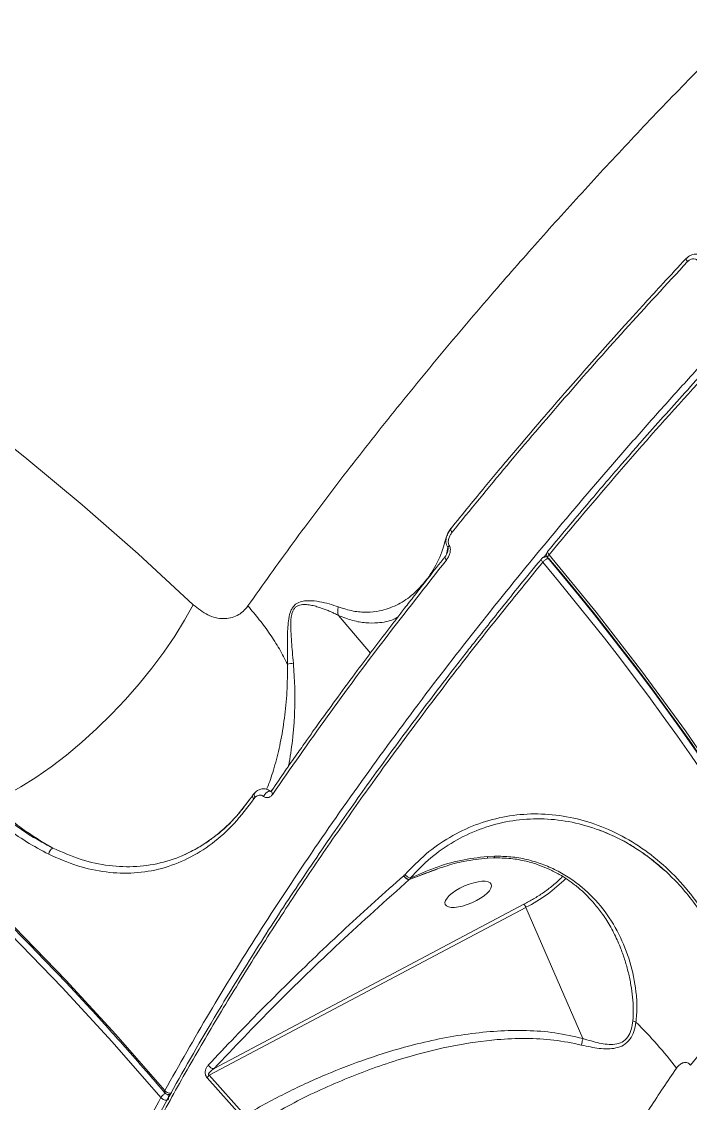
# Model space of a CAD drawing. Header units: millimetres. Extents: x -5609 to 5139, y -3980 to 3221.
# Drawn here: x 2736.3 to 2860.4, y 755.9 to 956.5 of the extents above; entities that cross this region are included whole.
import ezdxf

# ---------------------------------------------------------------- set-up
doc = ezdxf.new("R2010")
doc.units = ezdxf.units.MM
doc.layers.add('DIKOM_ОБЪЕКТ', color=7, linetype='Continuous')
doc.layers.add('DIKOM_РАЗМЕР_ОБЪЕКТА', color=7, linetype='Continuous')

# ---------------------------------------------------------------- blocks, each defined once
blk = doc.blocks.new('A$Cc336a1e3')
at = {"color": 8, "linetype": 'Continuous', "lineweight": 15}
for p, q in [((5635.35, 2130.62), (5635.59, 2131.89)), ((5653.93, 2130.75), (5653.39, 2130.08)), ((5615.31, 2119.29), (5621.23, 2112.3)), ((5628.43, 2070.31), (5633.62, 2072.27)), ((5583.12, 2030.76), (5582.99, 2030.91))]:
    blk.add_line(p, q, dxfattribs=at)
at = {"color": 7, "linetype": 'Continuous', "lineweight": 15}
for p, q in [((5654.02, 2130.2), (5653.72, 2130.18)), ((5599.83, 2086.49), (5599.42, 2086.01)), ((5599.6, 2085.28), (5599.87, 2085.6)), ((5586.89, 2075.04), (5586.3, 2074.75)), ((5644.27, 2074.65), (5642.93, 2074.59)), ((5642.95, 2074.29), (5644.3, 2074.34)), ((5627.44, 2071.06), (5627.41, 2071.03)), ((5627.65, 2071.26), (5627.44, 2071.06)), ((5628.46, 2070.32), (5628.43, 2070.31)), ((5628.46, 2070.32), (5628.61, 2070.61)), ((5591.3, 2034.06), (5650.08, 2065.17)), ((5649.73, 2065.73), (5592.22, 2035.28)), ((5650.08, 2065.17), (5660.67, 2040.85)), ((5597.53, 2026.13), (5590.93, 2033.56)), ((5597.92, 2026.62), (5591.3, 2034.06)), ((5583.03, 2030.82), (5583.07, 2030.77)), ((5583.75, 2029.68), (5583.66, 2029.45))]:
    blk.add_line(p, q, dxfattribs=at)
at = {"color": 7, "linetype": 'Continuous', "lineweight": 15, "flags": 128}
for points in [[(5428.63, 2225.98), (5441.07, 2220.54), (5453.38, 2214.77), (5465.55, 2208.67), (5477.57, 2202.26), (5489.44, 2195.53), (5501.15, 2188.48), (5512.7, 2181.12), (5524.07, 2173.46), (5535.26, 2165.49), (5546.27, 2157.23), (5557.09, 2148.68), (5567.72, 2139.83), (5578.14, 2130.7), (5588.35, 2121.3)], [(5680.09, 2184.93), (5679.99, 2185.06), (5679.91, 2185.19), (5679.84, 2185.3), (5679.81, 2185.4), (5679.8, 2185.47), (5679.81, 2185.53), (5679.85, 2185.56), (5679.92, 2185.57)], [(5583.07, 2031.2), (5574.01, 2041.58), (5564.71, 2051.69), (5555.16, 2061.52), (5545.37, 2071.06), (5535.36, 2080.31), (5525.12, 2089.26), (5514.66, 2097.91), (5504, 2106.25), (5493.13, 2114.27), (5482.07, 2121.97), (5470.82, 2129.34), (5459.39, 2136.38), (5447.78, 2143.09), (5436.01, 2149.46), (5424.09, 2155.48), (5412.01, 2161.16), (5399.79, 2166.48), (5387.43, 2171.45), (5374.95, 2176.06), (5362.35, 2180.31), (5349.64, 2184.2)], [(5582.35, 2029.89), (5573.32, 2040.24), (5564.04, 2050.32), (5554.52, 2060.12), (5544.76, 2069.63), (5534.78, 2078.85), (5524.57, 2087.78), (5514.15, 2096.4), (5503.51, 2104.71), (5492.68, 2112.71), (5481.65, 2120.38), (5470.44, 2127.73), (5459.04, 2134.76), (5447.47, 2141.44), (5435.73, 2147.79), (5423.84, 2153.8), (5411.8, 2159.46), (5399.61, 2164.76), (5387.3, 2169.72), (5374.85, 2174.31), (5362.29, 2178.55), (5349.62, 2182.42)], [(5768.38, 1868.57), (5766.49, 1882.33), (5764.24, 1896.02), (5761.61, 1909.63), (5758.62, 1923.15), (5755.26, 1936.56), (5751.54, 1949.86), (5747.46, 1963.05), (5743.02, 1976.11), (5738.23, 1989.03), (5733.08, 2001.81), (5727.59, 2014.44), (5721.75, 2026.91), (5715.57, 2039.21), (5709.05, 2051.33), (5702.2, 2063.26), (5695.02, 2075.01), (5687.52, 2086.55), (5679.7, 2097.89), (5671.56, 2109.01), (5663.12, 2119.9), (5654.37, 2130.57)], [(5550.96, 2084.7), (5553.61, 2085.97), (5556.35, 2087.5), (5559.15, 2089.26), (5561.98, 2091.24), (5564.83, 2093.42), (5567.66, 2095.78), (5570.44, 2098.31), (5573.16, 2100.97), (5575.79, 2103.74), (5578.3, 2106.6), (5580.67, 2109.53), (5582.88, 2112.48), (5584.91, 2115.45), (5586.74, 2118.4), (5588.35, 2121.3)]]:
    blk.add_lwpolyline(points, dxfattribs=at)
at = {"color": 8, "linetype": 'Continuous', "lineweight": 15, "flags": 128}
for points in [[(5636.37, 2134.73), (5636.27, 2134.86), (5636.19, 2134.99), (5636.14, 2135.11), (5636.11, 2135.22), (5636.11, 2135.32), (5636.15, 2135.39), (5636.2, 2135.44)], [(5635.33, 2129.57), (5635.22, 2129.71), (5635.14, 2129.85), (5635.09, 2129.98), (5635.07, 2130.09), (5635.08, 2130.19), (5635.12, 2130.26)], [(5599.6, 2085.28), (5599.5, 2085.41), (5599.42, 2085.55), (5599.38, 2085.68), (5599.36, 2085.81), (5599.37, 2085.92), (5599.42, 2086.01), (5599.45, 2086.05)], [(5680.6, 2035.9), (5682.88, 2038.61), (5684.87, 2041.27), (5686.57, 2043.85), (5687.96, 2046.35), (5689.03, 2048.73), (5689.76, 2050.99), (5690.17, 2053.1), (5690.23, 2055.05), (5690.11, 2056.14)]]:
    blk.add_lwpolyline(points, dxfattribs=at)
at = {"color": 7, "linetype": 'Continuous', "lineweight": 15}
for centre, radius, start, end in [((5636.53, 2131.46), 1.03, 129.7666, 155.3725), ((5271.79, 1807.86), 498.71, 6.9201, 40.1108), ((5271.92, 1807.98), 499.77, 6.9199, 40.111), ((5607.47, 2103.79), 6.66, 94.5716, 104.1386), ((5563, 2074.88), 1.47, 118.9897, 174.371), ((5628.63, 2071.62), 1.31, 205.4247, 262.6722), ((5671.35, 2046.38), 2.66, 237.6418, 251.6333), ((5616.14, 1988.22), 77.79, 37.2878, 45.659), ((5592.21, 2036.51), 1.24, 210.3491, 270.4219), ((5592.6, 2032.68), 1.89, 133.2355, 152.3084)]:
    blk.add_arc(centre, radius, start, end, dxfattribs=at)
at = {"color": 8, "linetype": 'Continuous', "lineweight": 15}
for centre, radius, start, end in [((5272.28, 1807.98), 499.6, 8.4433, 40.1159), ((5600.42, 2086.07), 0.732, 144.6689, 220.3244), ((5603.52, 2086.66), 0.626, 156.4928, 230.6514), ((5645.57, 2074.68), 2.65, 181.941, 188.5829), ((5636.99, 2091.12), 29.06, 296.7855, 315.0187)]:
    blk.add_arc(centre, radius, start, end, dxfattribs=at)
at = {"color": 7, "linetype": 'Continuous', "lineweight": 15}
blk.add_ellipse((5639.38, 2067.58), major_axis=(4.28, 1.87), ratio=0.363603, dxfattribs=at)
for points, knots in [([(5674.5, 2755.17), (5673.82, 2755.31), (5672.3, 2755.62), (5670.02, 2755.99), (5667.79, 2756.3), (5665.92, 2756.51), (5664.33, 2756.66), (5661.16, 2756.9), (5656.43, 2757.05), (5650.04, 2756.82), (5642.13, 2756.03), (5632.41, 2754.22), (5621.17, 2750.93), (5610.12, 2746.61), (5599.3, 2741.4), (5588.4, 2735.17), (5577.44, 2727.95), (5566.46, 2719.75), (5555.48, 2710.59), (5544.52, 2700.49), (5533.6, 2689.47), (5522.77, 2677.57), (5512.04, 2664.82), (5501.47, 2651.27), (5491.05, 2636.93), (5480.83, 2621.85), (5470.82, 2606.06), (5461.05, 2589.6), (5451.55, 2572.51), (5442.35, 2554.85), (5433.46, 2536.67), (5424.92, 2518), (5416.74, 2498.9), (5408.94, 2479.4), (5401.54, 2459.56), (5394.57, 2439.43), (5388.04, 2419.09), (5381.97, 2398.57), (5376.37, 2377.93), (5371.27, 2357.21), (5366.66, 2336.46), (5362.56, 2315.74), (5359.07, 2295.57), (5356.15, 2276.01), (5353.78, 2257.07), (5352.23, 2241.84), (5351.26, 2230.23), (5350.69, 2222.38), (5350.31, 2216.33), (5350.06, 2211.76), (5349.87, 2208.1), (5349.67, 2203.53), (5349.46, 2198.01), (5349.27, 2191.57), (5349.2, 2186.99), (5349.16, 2184.55)], [0, 0, 0, 0, 0.005238, 0.01182, 0.017481, 0.022206, 0.026, 0.029399, 0.046017, 0.06109, 0.076162, 0.103073, 0.129982, 0.154446, 0.178954, 0.203436, 0.227894, 0.252351, 0.276808, 0.301263, 0.325724, 0.350237, 0.374695, 0.399147, 0.4236, 0.448051, 0.472503, 0.496981, 0.521474, 0.545925, 0.570375, 0.594825, 0.619274, 0.643726, 0.66823, 0.692693, 0.717142, 0.741591, 0.766041, 0.79049, 0.814953, 0.839457, 0.863909, 0.886729, 0.909549, 0.93237, 0.942412, 0.952388, 0.961556, 0.965042, 0.969571, 0.975332, 0.98233, 0.990564, 1, 1, 1, 1]), ([(5675.73, 2754.98), (5672.42, 2755.58), (5665.8, 2756.79), (5655.53, 2757.14), (5645.08, 2756.43), (5634.45, 2754.57), (5623.92, 2751.68), (5613.52, 2747.86), (5603.3, 2743.21), (5595.11, 2738.77), (5588.98, 2735.1), (5584.95, 2732.55), (5580.91, 2729.87), (5576.87, 2727.06), (5572.84, 2724.12), (5566.2, 2719.07), (5557, 2711.49), (5545.3, 2700.75), (5533.79, 2689.12), (5522.51, 2676.66), (5511.72, 2663.73), (5501.43, 2650.46), (5491.64, 2636.95), (5484.21, 2626.01), (5479, 2618), (5475.89, 2613.14), (5472.83, 2608.23), (5469.79, 2603.28), (5466.8, 2598.29), (5463.84, 2593.26), (5458.38, 2583.81), (5450.61, 2569.71), (5440.8, 2550.63), (5431.47, 2531.21), (5422.66, 2511.53), (5415.37, 2494.1), (5409.45, 2479.09), (5404.73, 2466.59), (5400.21, 2454.07), (5395.91, 2441.57), (5391.8, 2429.08), (5387.9, 2416.62), (5384.21, 2404.22), (5379.86, 2388.85), (5375.03, 2370.48), (5369.95, 2349.09), (5365.41, 2327.73), (5361.43, 2306.47), (5358.01, 2285.37), (5355.16, 2264.48), (5352.89, 2243.85), (5351.2, 2223.56), (5350.05, 2203.61), (5349.78, 2190.66), (5349.64, 2184.2)], [0, 0, 0, 0, 0.025552, 0.050983, 0.076294, 0.101484, 0.126553, 0.149842, 0.173026, 0.196104, 0.205143, 0.214165, 0.223171, 0.232161, 0.241135, 0.250092, 0.276443, 0.302491, 0.328238, 0.353682, 0.378823, 0.402016, 0.424946, 0.447612, 0.455186, 0.46273, 0.470244, 0.477729, 0.485183, 0.492607, 0.500002, 0.526531, 0.552719, 0.578564, 0.604068, 0.629229, 0.644782, 0.660202, 0.675488, 0.690641, 0.70566, 0.720545, 0.735296, 0.749914, 0.775113, 0.80027, 0.825385, 0.850457, 0.875486, 0.900474, 0.925419, 0.950322, 0.975182, 1, 1, 1, 1]), ([(5359.29, 2067.58), (5358.15, 2072.71), (5355.86, 2082.98), (5353.13, 2099.32), (5350.92, 2116.32), (5349.3, 2133.99), (5348.28, 2151.88), (5347.82, 2169.88), (5347.89, 2187.93), (5348.37, 2203.14), (5348.99, 2215.27), (5349.56, 2224.18), (5350.24, 2233.17), (5351.04, 2242.23), (5352.29, 2254.74), (5354.21, 2270.88), (5357.06, 2290.82), (5360.47, 2311.21), (5364.45, 2331.98), (5368.93, 2352.61), (5373.84, 2373.04), (5379.18, 2393.2), (5383.72, 2408.96), (5387.18, 2420.27), (5389.33, 2427.14), (5391.54, 2434.01), (5393.82, 2440.88), (5396.15, 2447.76), (5398.54, 2454.63), (5402.48, 2465.66), (5408.16, 2480.81), (5415.82, 2499.93), (5423.96, 2518.91), (5432.57, 2537.69), (5441.42, 2555.77), (5450.49, 2573.14), (5459.72, 2589.75), (5467.34, 2602.63), (5473.17, 2612.05), (5477.09, 2618.21), (5481.05, 2624.29), (5485.07, 2630.29), (5489.13, 2636.19), (5495.32, 2644.95), (5503.73, 2656.27), (5514.44, 2669.67), (5525.33, 2682.29), (5536.37, 2694.08), (5547.55, 2705), (5558.82, 2715), (5570.15, 2724.04), (5581.52, 2732.07), (5592.9, 2739.14), (5600.43, 2742.93), (5604.2, 2744.83)], [0, 0, 0, 0, 0.024819, 0.049681, 0.074585, 0.099531, 0.12452, 0.147882, 0.17128, 0.194715, 0.205777, 0.216847, 0.227925, 0.239011, 0.250106, 0.273561, 0.297359, 0.321499, 0.345981, 0.370806, 0.394284, 0.418061, 0.442135, 0.45031, 0.458518, 0.466761, 0.475037, 0.483347, 0.49169, 0.500068, 0.523695, 0.547624, 0.571855, 0.596389, 0.621225, 0.644678, 0.668395, 0.692375, 0.701869, 0.711403, 0.720978, 0.730593, 0.74025, 0.749946, 0.774408, 0.798991, 0.823695, 0.848519, 0.873464, 0.89853, 0.923716, 0.949023, 0.974451, 1, 1, 1, 1]), ([(5598.5, 2121.07), (5601.26, 2124.96), (5606.79, 2132.74), (5615.67, 2144.53), (5624.94, 2156.34), (5634.63, 2168.19), (5644.11, 2179.34), (5653.31, 2189.8), (5662.16, 2199.56), (5671.33, 2209.38), (5680.81, 2219.24), (5690.58, 2229.12), (5700.47, 2238.83), (5710.47, 2248.39), (5720.55, 2257.77), (5730.91, 2267.14), (5741.52, 2276.49), (5752.37, 2285.8), (5762.76, 2294.46), (5772.64, 2302.48), (5781.96, 2309.88), (5791.42, 2317.22), (5801.03, 2324.49), (5810.76, 2331.68), (5820.62, 2338.77), (5832.63, 2347.18), (5846.83, 2356.79), (5863.26, 2367.4), (5879.86, 2377.61), (5894.16, 2385.95), (5906.12, 2392.62), (5915.73, 2397.8), (5925.34, 2402.79), (5934.95, 2407.59), (5944.53, 2412.18), (5954.07, 2416.55), (5964.55, 2421.12), (5975.92, 2425.79), (5988.09, 2430.41), (6000.08, 2434.58), (6011.85, 2438.26), (6024.19, 2441.68), (6036.96, 2444.67), (6050.01, 2447.04), (6062.55, 2448.66), (6070.36, 2449.04), (6074.28, 2449.23)], [0, 0, 0, 0, 0.025201, 0.050426, 0.075478, 0.100439, 0.125533, 0.145965, 0.166556, 0.187307, 0.208217, 0.229287, 0.250516, 0.270801, 0.291287, 0.311973, 0.332861, 0.35395, 0.375239, 0.39266, 0.410236, 0.427968, 0.445856, 0.463899, 0.482097, 0.500451, 0.530196, 0.560356, 0.590931, 0.62192, 0.639817, 0.657849, 0.676017, 0.69432, 0.712759, 0.731334, 0.750044, 0.774713, 0.799566, 0.824602, 0.849822, 0.875227, 0.906171, 0.937281, 0.968557, 1, 1, 1, 1]), ([(5583.07, 2031.2), (5585.78, 2035.98), (5591.19, 2045.56), (5600.33, 2060.28), (5610.18, 2075.22), (5620.81, 2090.37), (5631.91, 2105.35), (5643.41, 2120.1), (5655.24, 2134.58), (5665.44, 2146.54), (5673.72, 2155.94), (5679.86, 2162.78), (5686.12, 2169.62), (5692.48, 2176.45), (5701.36, 2185.79), (5712.98, 2197.68), (5727.61, 2212.09), (5742.85, 2226.52), (5758.67, 2240.94), (5774.66, 2254.97), (5790.78, 2268.58), (5806.96, 2281.73), (5819.81, 2291.79), (5829.15, 2298.91), (5834.85, 2303.2), (5840.59, 2307.45), (5846.36, 2311.68), (5852.17, 2315.87), (5858.01, 2320.02), (5867.43, 2326.63), (5880.53, 2335.56), (5897.34, 2346.53), (5914.33, 2357.12), (5931.44, 2367.27), (5948.25, 2376.74), (5964.71, 2385.49), (5980.77, 2393.55), (5993.48, 2399.53), (6002.92, 2403.76), (6009.15, 2406.46), (6015.36, 2409.07), (6021.54, 2411.59), (6027.69, 2414), (6036.91, 2417.49), (6049.04, 2421.76), (6063.83, 2426.38), (6078.22, 2430.27), (6092.15, 2433.41), (6105.59, 2435.77), (6118.48, 2437.34), (6130.78, 2438.1), (6142.44, 2438.02), (6153.47, 2437.16), (6160.2, 2435.88), (6163.57, 2435.24)], [0, 0, 0, 0, 0.024819, 0.049681, 0.074585, 0.099531, 0.12452, 0.147882, 0.17128, 0.194715, 0.205777, 0.216847, 0.227925, 0.239011, 0.250106, 0.273561, 0.297359, 0.321499, 0.345981, 0.370806, 0.394284, 0.418061, 0.442135, 0.45031, 0.458518, 0.466761, 0.475037, 0.483347, 0.49169, 0.500068, 0.523695, 0.547624, 0.571855, 0.596389, 0.621225, 0.644678, 0.668395, 0.692375, 0.701869, 0.711403, 0.720978, 0.730593, 0.74025, 0.749947, 0.774408, 0.798991, 0.823695, 0.848519, 0.873464, 0.89853, 0.923716, 0.949023, 0.974451, 1, 1, 1, 1]), ([(6204.55, 2411.65), (6203.86, 2412.42), (6202.5, 2413.95), (6200.53, 2415.88), (6198.62, 2417.65), (6196.69, 2419.29), (6194.08, 2421.34), (6190.66, 2423.7), (6185.14, 2426.93), (6177.87, 2430.25), (6168.75, 2433.19), (6159.15, 2435.24), (6149.19, 2436.49), (6138.58, 2437.01), (6127.34, 2436.79), (6115.51, 2435.84), (6103.11, 2434.16), (6090.16, 2431.75), (6076.69, 2428.62), (6062.75, 2424.77), (6048.38, 2420.23), (6033.61, 2414.99), (6018.47, 2409.08), (6002.99, 2402.5), (5987.2, 2395.26), (5971.16, 2387.4), (5954.91, 2378.92), (5938.49, 2369.86), (5921.94, 2360.24), (5905.29, 2350.07), (5888.58, 2339.38), (5871.86, 2328.2), (5855.16, 2316.54), (5838.53, 2304.46), (5822.03, 2291.98), (5805.68, 2279.12), (5789.53, 2265.92), (5773.6, 2252.41), (5757.93, 2238.61), (5742.58, 2224.57), (5727.92, 2210.64), (5713.95, 2196.88), (5700.67, 2183.32), (5689.25, 2171.21), (5679.6, 2160.65), (5673.57, 2153.89), (5669.6, 2149.37), (5667.39, 2146.83), (5664.81, 2143.84), (5661.69, 2140.2), (5658.06, 2135.91), (5655.49, 2132.82), (5654.12, 2131.18)], [0, 0, 0, 0, 0.008908, 0.01753, 0.025623, 0.033471, 0.041214, 0.056424, 0.071632, 0.098786, 0.125938, 0.150666, 0.175372, 0.200051, 0.224728, 0.249405, 0.274079, 0.298757, 0.323488, 0.348172, 0.372843, 0.397514, 0.422185, 0.446854, 0.471533, 0.496261, 0.520935, 0.545603, 0.570272, 0.594939, 0.619608, 0.644296, 0.669014, 0.693683, 0.71835, 0.743018, 0.767685, 0.792353, 0.817058, 0.84176, 0.866427, 0.889451, 0.912474, 0.935498, 0.950694, 0.965687, 0.969487, 0.973442, 0.978418, 0.984512, 0.991712, 1, 1, 1, 1]), ([(5679.8, 2185.49), (5678.38, 2183.96), (5675.82, 2181.22), (5672.48, 2177.57), (5669.89, 2174.73), (5667.76, 2172.37), (5663.77, 2167.93), (5658.79, 2162.3), (5653.04, 2155.66), (5649.44, 2151.43), (5646.81, 2148.31), (5644.85, 2145.97), (5642.37, 2142.99), (5639.39, 2139.37), (5637.27, 2136.75), (5636.12, 2135.33)], [0, 0, 0, 0, 0.091763, 0.164609, 0.218595, 0.261877, 0.306047, 0.484368, 0.598053, 0.702926, 0.737198, 0.783867, 0.843202, 0.915234, 1, 1, 1, 1]), ([(5680.09, 2184.93), (5676.19, 2180.71), (5668.4, 2172.3), (5657.25, 2159.68), (5646.52, 2147.16), (5639.75, 2138.86), (5636.37, 2134.73)], [0, 0, 0, 0, 0.253115, 0.504155, 0.753116, 1, 1, 1, 1]), ([(5683.12, 2185.79), (5682.87, 2185.96), (5682.39, 2186.28), (5681.5, 2186.35), (5680.63, 2186.14), (5680.16, 2185.76), (5679.92, 2185.57)], [0, 0, 0, 0, 0.255732, 0.506766, 0.754089, 1, 1, 1, 1]), ([(5681.97, 2185.15), (5681.83, 2185.25), (5681.54, 2185.44), (5681.01, 2185.46), (5680.5, 2185.3), (5680.23, 2185.06), (5680.09, 2184.93)], [0, 0, 0, 0, 0.249633, 0.499378, 0.749544, 1, 1, 1, 1]), ([(5349.78, 2183.69), (5351.49, 2183.19), (5354.63, 2182.27), (5358.88, 2180.95), (5362.28, 2179.87), (5365.06, 2178.97), (5369.92, 2177.36), (5379.7, 2173.98), (5393.71, 2168.64), (5409.44, 2161.97), (5425.29, 2154.58), (5441.81, 2146.1), (5458.91, 2136.4), (5477.16, 2125.03), (5496.4, 2111.75), (5516.43, 2096.35), (5533.53, 2081.72), (5547.95, 2068.3), (5557.09, 2059.21), (5563.25, 2052.81), (5566.48, 2049.39), (5569.3, 2046.35), (5572.03, 2043.36), (5575.03, 2040.02), (5578.79, 2035.77), (5581.51, 2032.59), (5583, 2030.85)], [0, 0, 0, 0, 0.019188, 0.035163, 0.047914, 0.057572, 0.066532, 0.103038, 0.168831, 0.227576, 0.286321, 0.356255, 0.426189, 0.496124, 0.585129, 0.674134, 0.76314, 0.821887, 0.880635, 0.897868, 0.91447, 0.929659, 0.941079, 0.956618, 0.976264, 1, 1, 1, 1]), ([(5636.15, 2135.4), (5635.99, 2135.17), (5635.65, 2134.71), (5635.45, 2134.13), (5635.35, 2133.84)], [0, 0, 0, 0, 0.488883, 1, 1, 1, 1]), ([(5636.37, 2134.73), (5636.25, 2134.56), (5636, 2134.21), (5635.74, 2133.59), (5635.65, 2133.02), (5635.71, 2132.55), (5635.82, 2132.35), (5635.87, 2132.25)], [0, 0, 0, 0, 0.250881, 0.500181, 0.749865, 0.875324, 1, 1, 1, 1]), ([(5635.32, 2133.92), (5634.89, 2132.4), (5634.01, 2129.35), (5632.52, 2127.16), (5631.76, 2126.05)], [0, 0, 0, 0, 0.49535, 1, 1, 1, 1]), ([(5635.6, 2131.25), (5635.55, 2131.08), (5635.45, 2130.72), (5635.23, 2130.41), (5635.12, 2130.25)], [0, 0, 0, 0, 0.484185, 1, 1, 1, 1]), ([(5635.87, 2132.25), (5635.92, 2132.14), (5636.03, 2131.93), (5636.09, 2131.42), (5635.99, 2130.8), (5635.73, 2130.13), (5635.46, 2129.76), (5635.33, 2129.57)], [0, 0, 0, 0, 0.124649, 0.250179, 0.499908, 0.749111, 1, 1, 1, 1]), ([(5654.16, 2131.23), (5654.11, 2131.17), (5653.99, 2131.01), (5653.91, 2130.7), (5653.93, 2130.35), (5654.03, 2130.08), (5654.14, 2129.98), (5654.17, 2129.96)], [0, 0, 0, 0, 0.169741, 0.411192, 0.671269, 0.940046, 1, 1, 1, 1]), ([(5654.37, 2130.57), (5654.32, 2130.51), (5654.23, 2130.38), (5654.15, 2130.22), (5654.11, 2130.07), (5654.13, 2130), (5654.14, 2129.97)], [0, 0, 0, 0, 0.261392, 0.500016, 0.753189, 1, 1, 1, 1]), ([(5652.95, 2129.76), (5651.62, 2128.14), (5649.13, 2125.11), (5645.72, 2120.88), (5642.86, 2117.29), (5640.52, 2114.33), (5638.57, 2111.83), (5634.59, 2106.7), (5628.83, 2099.12), (5621.47, 2089.07), (5614.21, 2078.81), (5606.89, 2068.02), (5599.58, 2056.74), (5591.89, 2044.23), (5584.02, 2030.57), (5576.26, 2015.9), (5569.39, 2001.6), (5563.43, 1987.7), (5558.41, 1974.25), (5554.32, 1961.27), (5551.19, 1948.8), (5549.02, 1936.88), (5547.83, 1925.55), (5547.62, 1915.08), (5548.31, 1905.45), (5549.84, 1896.63), (5551.96, 1889.36), (5554.26, 1883.51), (5555.86, 1880.46), (5556.63, 1878.98)], [0, 0, 0, 0, 0.015739, 0.029451, 0.041106, 0.050679, 0.058284, 0.06548, 0.100643, 0.132419, 0.164195, 0.202024, 0.239853, 0.277684, 0.329279, 0.380983, 0.432581, 0.484169, 0.535761, 0.587354, 0.638952, 0.690657, 0.74229, 0.793895, 0.842064, 0.890237, 0.938413, 0.970219, 1, 1, 1, 1]), ([(5653.2, 2129.16), (5650.64, 2126.02), (5645.38, 2119.59), (5637.63, 2109.75), (5629.8, 2099.48), (5623.46, 2090.87), (5618.57, 2084.01), (5615.06, 2079.02), (5611.58, 2073.96), (5608.11, 2068.82), (5604.68, 2063.62), (5601.28, 2058.35), (5596.87, 2051.35), (5591.61, 2042.7), (5585.73, 2032.5), (5580.22, 2022.4), (5575.3, 2012.8), (5570.96, 2003.75), (5568.09, 1997.37), (5566.29, 1993.18), (5565.39, 1991.06), (5564.52, 1988.95), (5563.68, 1986.87), (5562.86, 1984.81), (5560.98, 1979.98), (5558.31, 1972.59), (5555.26, 1962.99), (5552.82, 1954.02), (5551.01, 1946), (5549.71, 1938.83), (5549.03, 1933.94), (5548.67, 1930.78), (5548.51, 1929.21), (5548.38, 1927.67), (5548.26, 1926.16), (5548.16, 1924.67), (5547.9, 1920.05), (5547.87, 1912.57), (5548.77, 1902.81), (5550.6, 1893.87), (5553.22, 1885.7), (5555.66, 1880.86), (5556.87, 1878.46)], [0, 0, 0, 0, 0.030416, 0.062321, 0.095715, 0.130598, 0.146745, 0.163192, 0.17994, 0.196987, 0.214335, 0.231983, 0.249931, 0.285036, 0.320141, 0.355246, 0.390845, 0.422279, 0.453078, 0.46104, 0.468957, 0.476831, 0.484662, 0.492449, 0.500192, 0.539822, 0.577952, 0.614583, 0.649714, 0.679388, 0.707901, 0.715177, 0.722374, 0.72949, 0.736527, 0.743484, 0.750362, 0.802052, 0.85286, 0.902788, 0.951834, 1, 1, 1, 1]), ([(5635.08, 2130.19), (5634.02, 2128.85), (5632.11, 2126.45), (5629.62, 2123.27), (5627.69, 2120.8), (5626.11, 2118.74), (5623.15, 2114.88), (5619.47, 2110.01), (5615.24, 2104.27), (5612.6, 2100.63), (5610.68, 2097.95), (5609.25, 2095.94), (5607.44, 2093.38), (5605.28, 2090.29), (5603.74, 2088.05), (5602.91, 2086.84)], [0, 0, 0, 0, 0.091745, 0.164585, 0.218564, 0.261851, 0.306028, 0.484367, 0.598066, 0.702958, 0.737227, 0.783895, 0.843232, 0.915258, 1, 1, 1, 1]), ([(5635.33, 2129.57), (5631.5, 2124.71), (5623.84, 2114.98), (5613.09, 2100.49), (5606.44, 2090.95), (5603.12, 2086.18)], [0, 0, 0, 0, 0.333858, 0.667191, 1, 1, 1, 1]), ([(5653.36, 2130.1), (5653.35, 2130.1), (5653.33, 2130.09), (5653.26, 2130.06), (5653.15, 2129.98), (5653.04, 2129.9), (5653, 2129.83), (5652.99, 2129.82)], [0, 0, 0, 0, 0.026046, 0.1788, 0.45148, 0.89514, 1, 1, 1, 1]), ([(5653.57, 2129.51), (5653.5, 2129.46), (5653.37, 2129.34), (5653.26, 2129.22), (5653.2, 2129.16)], [0, 0, 0, 0, 0.499862, 1, 1, 1, 1]), ([(5653.71, 2130.18), (5653.68, 2130.18), (5653.62, 2130.18), (5653.54, 2130.16), (5653.49, 2130.15), (5653.45, 2130.13), (5653.42, 2130.13), (5653.4, 2130.12), (5653.39, 2130.11), (5653.38, 2130.11), (5653.37, 2130.11), (5653.36, 2130.1), (5653.36, 2130.1), (5653.36, 2130.1)], [0, 0, 0, 0, 0.247034, 0.480795, 0.63704, 0.745353, 0.820222, 0.873301, 0.910543, 0.936707, 0.955145, 0.967988, 1, 1, 1, 1]), ([(5654.34, 2129.89), (5654.29, 2129.88), (5654.19, 2129.87), (5653.99, 2129.79), (5653.78, 2129.67), (5653.64, 2129.57), (5653.57, 2129.51)], [0, 0, 0, 0, 0.238714, 0.499994, 0.750024, 1, 1, 1, 1]), ([(5588.35, 2121.3), (5589.24, 2120.59), (5591, 2119.19), (5593.91, 2118.51), (5596.13, 2118.99), (5597.62, 2119.98), (5598.21, 2120.71), (5598.5, 2121.07)], [0, 0, 0, 0, 0.263273, 0.51865, 0.7631, 0.88239, 1, 1, 1, 1]), ([(5605.84, 2110.25), (5605.36, 2111.19), (5604.41, 2113.06), (5602.63, 2115.83), (5600.68, 2118.5), (5599.22, 2120.22), (5598.5, 2121.07)], [0, 0, 0, 0, 0.26081, 0.514957, 0.761576, 1, 1, 1, 1]), ([(5615.27, 2120.9), (5614.14, 2121.27), (5612.44, 2121.82), (5610.13, 2122.08), (5608.75, 2121.99), (5607.88, 2121.74), (5607.22, 2121.29), (5606.79, 2120.81), (5606.45, 2120.18), (5606.14, 2119.23), (5605.95, 2117.94), (5605.83, 2115.88), (5605.83, 2113.3), (5605.84, 2111.26), (5605.84, 2110.25)], [0, 0, 0, 0, 0.244585, 0.368649, 0.431115, 0.494677, 0.526984, 0.559349, 0.591808, 0.624116, 0.687629, 0.750691, 0.875704, 1, 1, 1, 1]), ([(5606.94, 2110.43), (5606.88, 2111.13), (5606.76, 2112.45), (5606.59, 2114.43), (5606.47, 2116.21), (5606.43, 2117.84), (5606.51, 2119.05), (5606.74, 2119.94), (5607.02, 2120.5), (5607.41, 2120.91), (5608.02, 2121.25), (5608.86, 2121.36), (5609.85, 2121.28), (5610.84, 2121.07), (5611.7, 2120.82), (5612.49, 2120.55), (5613.21, 2120.28), (5613.91, 2119.98), (5614.61, 2119.66), (5615.06, 2119.43), (5615.3, 2119.31)], [0, 0, 0, 0, 0.090906, 0.171838, 0.255226, 0.317984, 0.379175, 0.409153, 0.438586, 0.467911, 0.497831, 0.558989, 0.6211, 0.683898, 0.747281, 0.792137, 0.844703, 0.897084, 0.943671, 1, 1, 1, 1]), ([(5615.27, 2120.9), (5615.21, 2120.62), (5615.1, 2120.07), (5615.24, 2119.56), (5615.3, 2119.31)], [0, 0, 0, 0, 0.50004, 1, 1, 1, 1]), ([(5615.31, 2119.29), (5615.31, 2119.3), (5615.31, 2119.3), (5615.3, 2119.3), (5615.3, 2119.3), (5615.3, 2119.31)], [0, 0, 0, 0, 0.573815, 0.805679, 1, 1, 1, 1]), ([(5602.64, 2086.71), (5602.52, 2086.8), (5602.28, 2086.97), (5601.75, 2087.16), (5601.1, 2087.18), (5600.39, 2086.95), (5600.01, 2086.64), (5599.83, 2086.49)], [0, 0, 0, 0, 0.142296, 0.279556, 0.53605, 0.774335, 1, 1, 1, 1]), ([(5602.95, 2086.91), (5602.86, 2086.82), (5602.75, 2086.69), (5602.68, 2086.66), (5602.65, 2086.69), (5602.64, 2086.71)], [0, 0, 0, 0, 0.597546, 0.838098, 1, 1, 1, 1]), ([(5602.64, 2086.7), (5602.65, 2086.7), (5602.67, 2086.7), (5602.68, 2086.69), (5602.69, 2086.68)], [0, 0, 0, 0, 0.503036, 1, 1, 1, 1]), ([(5562.28, 2076.17), (5560.93, 2076.9), (5558.22, 2078.34), (5554.26, 2081.15), (5551.75, 2083.39), (5550.49, 2084.52)], [0, 0, 0, 0, 0.334019, 0.665987, 1, 1, 1, 1]), ([(5550.96, 2084.7), (5551.86, 2083.82), (5553.67, 2082.08), (5557.42, 2079.02), (5560.34, 2077.31), (5562.28, 2076.17)], [0, 0, 0, 0, 0.251952, 0.503287, 1, 1, 1, 1]), ([(5599.6, 2085.28), (5598.41, 2083.7), (5596.05, 2080.56), (5591.89, 2076.87), (5587.38, 2074.06), (5582.53, 2072.23), (5577.45, 2071.39), (5572.21, 2071.57), (5566.87, 2072.69), (5563.31, 2074.24), (5561.53, 2075.03)], [0, 0, 0, 0, 0.125122, 0.249774, 0.375243, 0.499698, 0.625035, 0.749556, 0.874299, 1, 1, 1, 1]), ([(5599.38, 2085.93), (5598.72, 2085.02), (5597.51, 2083.35), (5595.69, 2081.33), (5594.17, 2079.84), (5592.7, 2078.57), (5591.03, 2077.32), (5589.07, 2076.06), (5587.61, 2075.38), (5586.89, 2075.04)], [0, 0, 0, 0, 0.185106, 0.339092, 0.463088, 0.557479, 0.682391, 0.845103, 1, 1, 1, 1]), ([(5601.41, 2085.75), (5601.35, 2085.79), (5601.22, 2085.89), (5600.94, 2085.99), (5600.59, 2086), (5600.2, 2085.87), (5599.98, 2085.69), (5599.87, 2085.6)], [0, 0, 0, 0, 0.122877, 0.250895, 0.500375, 0.750335, 1, 1, 1, 1]), ([(5603.12, 2086.18), (5603.02, 2086.05), (5602.8, 2085.77), (5602.37, 2085.53), (5601.97, 2085.49), (5601.64, 2085.58), (5601.49, 2085.69), (5601.41, 2085.75)], [0, 0, 0, 0, 0.249751, 0.499466, 0.748953, 0.874328, 1, 1, 1, 1]), ([(5561.53, 2075.03), (5560.15, 2075.76), (5557.4, 2077.23), (5553.36, 2080.09), (5550.8, 2082.38), (5549.52, 2083.53)], [0, 0, 0, 0, 0.333968, 0.666104, 1, 1, 1, 1]), ([(5627.65, 2071.26), (5628.92, 2072.58), (5631.47, 2075.22), (5635.91, 2078.28), (5640.68, 2080.59), (5645.75, 2082.04), (5650.99, 2082.63), (5656.31, 2082.34), (5661.6, 2081.17), (5666.73, 2079.14), (5671.62, 2076.29), (5676.16, 2072.65), (5680.31, 2068.33), (5682.64, 2064.91), (5683.8, 2063.21)], [0, 0, 0, 0, 0.083425, 0.166624, 0.250378, 0.333454, 0.416838, 0.500268, 0.583257, 0.666695, 0.74977, 0.832906, 0.916447, 1, 1, 1, 1]), ([(5663.56, 2079.55), (5664.68, 2079.09), (5666.75, 2078.26), (5668.99, 2077.08), (5670.09, 2076.36), (5670.3, 2076.22)], [0, 0, 0, 0, 0.490862, 0.904816, 1, 1, 1, 1]), ([(5642.93, 2074.59), (5641.27, 2074.4), (5637.96, 2074.03), (5633.18, 2072.58), (5630.13, 2071.26), (5628.61, 2070.61)], [0, 0, 0, 0, 0.333236, 0.666343, 1, 1, 1, 1]), ([(5670.51, 2043.86), (5670.59, 2044.8), (5670.76, 2046.69), (5670.48, 2050.48), (5669.53, 2055.09), (5667.46, 2060.29), (5664.5, 2064.99), (5661.27, 2068.37), (5658.25, 2070.63), (5655.77, 2072.08), (5653.1, 2073.25), (5650.26, 2074.09), (5647.29, 2074.62), (5645.28, 2074.64), (5644.27, 2074.65)], [0, 0, 0, 0, 0.06314, 0.125761, 0.250957, 0.375032, 0.499992, 0.624338, 0.687097, 0.749398, 0.811968, 0.874682, 0.937162, 1, 1, 1, 1]), ([(5670.3, 2076.22), (5670.83, 2075.89), (5671.98, 2075.17), (5673.82, 2073.77), (5675.95, 2071.97), (5678.35, 2069.59), (5681, 2066.53), (5682.66, 2064.06), (5683.54, 2062.73)], [0, 0, 0, 0, 0.104765, 0.226825, 0.37275, 0.550911, 0.759606, 1, 1, 1, 1]), ([(5632.3, 2071.81), (5633.21, 2072.14), (5635.27, 2072.88), (5638.81, 2073.85), (5641.49, 2074.13), (5642.95, 2074.29)], [0, 0, 0, 0, 0.262671, 0.597467, 1, 1, 1, 1]), ([(5644.02, 2074.33), (5645.12, 2074.33), (5647.19, 2074.32), (5650.03, 2073.79), (5652.39, 2073.09), (5654.44, 2072.25), (5656.2, 2071.34), (5657.77, 2070.37), (5659.28, 2069.27), (5660.97, 2067.83), (5662.71, 2066.01), (5664.41, 2063.83), (5665.92, 2061.46), (5666.75, 2059.69), (5667.18, 2058.78)], [0, 0, 0, 0, 0.105118, 0.197432, 0.277697, 0.345455, 0.416201, 0.477071, 0.53279, 0.607226, 0.705997, 0.794442, 0.894604, 1, 1, 1, 1]), ([(5591.14, 2035.89), (5592.78, 2037.65), (5595.94, 2041.01), (5600.88, 2046.08), (5605.88, 2051.06), (5611.14, 2056.16), (5616.52, 2061.22), (5621.95, 2066.19), (5625.61, 2069.44), (5627.41, 2071.03)], [0, 0, 0, 0, 0.150791, 0.289108, 0.433348, 0.576901, 0.723237, 0.864272, 1, 1, 1, 1]), ([(5628.43, 2070.31), (5628.34, 2070.32), (5628.17, 2070.34), (5627.87, 2070.5), (5627.6, 2070.74), (5627.47, 2070.94), (5627.41, 2071.03)], [0, 0, 0, 0, 0.241951, 0.500061, 0.758038, 1, 1, 1, 1]), ([(5627.65, 2071.26), (5627.71, 2071.18), (5627.83, 2071.02), (5628.09, 2070.82), (5628.36, 2070.67), (5628.53, 2070.63), (5628.61, 2070.61)], [0, 0, 0, 0, 0.243602, 0.500066, 0.756385, 1, 1, 1, 1]), ([(5628.46, 2070.32), (5629.66, 2070.8), (5630.94, 2071.3), (5632.23, 2071.78), (5632.31, 2071.81)], [0, 0, 0, 0, 0.938991, 1, 1, 1, 1]), ([(5592.22, 2035.28), (5595.91, 2039.16), (5603.28, 2046.92), (5615.38, 2058.62), (5624.08, 2066.42), (5628.43, 2070.31)], [0, 0, 0, 0, 0.334391, 0.667794, 1, 1, 1, 1]), ([(5650.08, 2065.17), (5650.06, 2065.23), (5650, 2065.35), (5649.9, 2065.52), (5649.81, 2065.66), (5649.76, 2065.71), (5649.73, 2065.73)], [0, 0, 0, 0, 0.250024, 0.499993, 0.750121, 1, 1, 1, 1]), ([(5660.67, 2040.85), (5658.95, 2041.24), (5655.53, 2042.03), (5650.18, 2042.39), (5644.8, 2042.29), (5639.37, 2041.74), (5633.96, 2040.81), (5627.68, 2039.34), (5620.61, 2037.18), (5612.86, 2034.18), (5605.26, 2030.7), (5600.37, 2027.98), (5597.92, 2026.62)], [0, 0, 0, 0, 0.083537, 0.16603, 0.250484, 0.333309, 0.417366, 0.501883, 0.627001, 0.7513, 0.875448, 1, 1, 1, 1]), ([(5660.42, 2039.63), (5661.51, 2039.39), (5663.15, 2039.02), (5665.27, 2038.89), (5666.82, 2039.02), (5668.26, 2039.55), (5669.43, 2040.62), (5670.18, 2042.13), (5670.4, 2043.28), (5670.51, 2043.86)], [0, 0, 0, 0, 0.245458, 0.368938, 0.493685, 0.619569, 0.746359, 0.873412, 1, 1, 1, 1]), ([(5660.67, 2040.84), (5661.67, 2040.53), (5663.67, 2039.91), (5666.14, 2039.61), (5667.97, 2040.09), (5669.06, 2041.06), (5669.7, 2042.5), (5669.85, 2043.59), (5669.93, 2044.13)], [0, 0, 0, 0, 0.249199, 0.498696, 0.624025, 0.749067, 0.874389, 1, 1, 1, 1]), ([(5598.59, 2024.23), (5601.82, 2026.07), (5608.26, 2029.75), (5618.37, 2034.21), (5627.88, 2037.49), (5636.72, 2039.63), (5643.85, 2040.67), (5650.06, 2040.93), (5655.33, 2040.69), (5658.72, 2039.98), (5660.42, 2039.63)], [0, 0, 0, 0, 0.16656, 0.332637, 0.499588, 0.625438, 0.751028, 0.834088, 0.916853, 1, 1, 1, 1]), ([(5660.67, 2040.84), (5660.61, 2040.64), (5660.48, 2040.23), (5660.44, 2039.83), (5660.42, 2039.63)], [0, 0, 0, 0, 0.499908, 1, 1, 1, 1]), ([(5660.67, 2040.85), (5660.67, 2040.85), (5660.67, 2040.85), (5660.67, 2040.84), (5660.67, 2040.84), (5660.67, 2040.84)], [0, 0, 0, 0, 0.551687, 0.782225, 1, 1, 1, 1]), ([(5680.6, 2035.9), (5680.56, 2035.97), (5680.45, 2036.11), (5680.21, 2036.29), (5679.77, 2036.44), (5679.16, 2036.36), (5678.52, 2035.97), (5678.19, 2035.56), (5678.03, 2035.35)], [0, 0, 0, 0, 0.068305, 0.141371, 0.274557, 0.524844, 0.762971, 1, 1, 1, 1]), ([(5590.93, 2033.56), (5590.85, 2033.65), (5590.71, 2033.83), (5590.59, 2034.2), (5590.57, 2034.56), (5590.62, 2035), (5590.8, 2035.47), (5591.03, 2035.75), (5591.14, 2035.89)], [0, 0, 0, 0, 0.125415, 0.250866, 0.375662, 0.501401, 0.751259, 1, 1, 1, 1]), ([(5591.3, 2034.06), (5591.28, 2034.07), (5591.25, 2034.08), (5591.22, 2034.11), (5591.2, 2034.14), (5591.19, 2034.17), (5591.19, 2034.21), (5591.2, 2034.31), (5591.28, 2034.45), (5591.58, 2034.83), (5591.93, 2035.08), (5592.22, 2035.28)], [0, 0, 0, 0, 0.040886, 0.058514, 0.075243, 0.092033, 0.109718, 0.150648, 0.246318, 0.383222, 1, 1, 1, 1]), ([(5678.03, 2035.35), (5676.39, 2032.91), (5673.02, 2027.93), (5668.28, 2020.62), (5663.63, 2013.22), (5659.38, 2006.21), (5655.11, 1998.9), (5651.1, 1991.76), (5647.16, 1984.44), (5643.78, 1977.88), (5640.89, 1972), (5638.44, 1966.83), (5636.14, 1961.79), (5633.97, 1956.82), (5631.88, 1951.81), (5629.81, 1946.61), (5627.78, 1941.18), (5625.8, 1935.54), (5624.02, 1930.05), (5621.96, 1923.14), (5619.84, 1914.98), (5617.91, 1905.69), (5616.58, 1896.78), (5615.83, 1888.24), (5615.66, 1879.39), (5616.26, 1870.41), (5617.86, 1861.47), (5620.33, 1853.24), (5622.75, 1848.39), (5623.96, 1845.98)], [0, 0, 0, 0, 0.030637, 0.062753, 0.092643, 0.125147, 0.152796, 0.18737, 0.218475, 0.249606, 0.274966, 0.297883, 0.320132, 0.344341, 0.367093, 0.390609, 0.418357, 0.445416, 0.473261, 0.5, 0.550099, 0.599906, 0.64962, 0.699395, 0.74937, 0.812175, 0.874747, 0.937631, 1, 1, 1, 1]), ([(5582.35, 2029.89), (5582.38, 2029.95), (5582.46, 2030.07), (5582.57, 2030.19), (5582.63, 2030.25)], [0, 0, 0, 0, 0.499951, 1, 1, 1, 1]), ([(5583.07, 2031.2), (5583.07, 2031.2), (5583.08, 2031.19), (5583.16, 2031.09), (5583.36, 2030.93), (5583.7, 2030.76), (5584.08, 2030.68), (5584.28, 2030.73), (5584.38, 2030.75)], [0, 0, 0, 0, 0.003981, 0.035989, 0.250417, 0.500351, 0.750093, 1, 1, 1, 1]), ([(5583.07, 2030.77), (5583.08, 2030.76), (5583.15, 2030.65), (5583.4, 2030.52), (5583.76, 2030.44), (5584.02, 2030.47), (5584.13, 2030.53), (5584.13, 2030.53)], [0, 0, 0, 0, 0.027701, 0.349475, 0.681043, 0.989423, 1, 1, 1, 1]), ([(5583.66, 2029.45), (5583.56, 2029.42), (5583.36, 2029.37), (5582.98, 2029.45), (5582.68, 2029.59), (5582.49, 2029.74), (5582.41, 2029.82), (5582.37, 2029.87), (5582.35, 2029.88), (5582.35, 2029.89), (5582.35, 2029.89)], [0, 0, 0, 0, 0.249604, 0.499282, 0.748971, 0.874352, 0.963172, 0.988158, 0.995685, 1, 1, 1, 1])]:
    blk.add_open_spline(points, degree=3, knots=knots, dxfattribs=at)
at = {"color": 8, "linetype": 'Continuous', "lineweight": 15}
for points, knots in [([(5604.96, 2743.64), (5601.26, 2741.78), (5593.86, 2738.06), (5582.67, 2731.13), (5571.49, 2723.27), (5560.3, 2714.4), (5549.12, 2704.54), (5537.95, 2693.68), (5526.82, 2681.86), (5515.79, 2669.12), (5504.92, 2655.54), (5494.24, 2641.17), (5483.76, 2626.03), (5473.48, 2610.11), (5463.41, 2593.43), (5453.6, 2576.05), (5444.11, 2558.09), (5434.98, 2539.61), (5426.22, 2520.66), (5417.82, 2501.23), (5409.8, 2481.34), (5402.17, 2461.03), (5394.99, 2440.41), (5388.29, 2419.6), (5382.09, 2398.65), (5376.38, 2377.58), (5371.17, 2356.38), (5366.47, 2335.12), (5362.32, 2313.87), (5358.72, 2292.79), (5355.7, 2271.92), (5353.24, 2251.29), (5351.34, 2230.89), (5350.06, 2210.79), (5349.39, 2194.9), (5349.36, 2185.91), (5349.35, 2183.35)], [0, 0, 0, 0, 0.030139, 0.060139, 0.090026, 0.119841, 0.149646, 0.179567, 0.209648, 0.23971, 0.269661, 0.29949, 0.329288, 0.359159, 0.389162, 0.419253, 0.449281, 0.479128, 0.508938, 0.538771, 0.568692, 0.598763, 0.628841, 0.658777, 0.688636, 0.718479, 0.748369, 0.778453, 0.808524, 0.838491, 0.86834, 0.898135, 0.927984, 0.957974, 0.988046, 1, 1, 1, 1]), ([(6204.63, 2411.37), (6203.45, 2412.77), (6200.49, 2416.28), (6194.75, 2421.01), (6187.58, 2425.65), (6179.74, 2429.38), (6171.38, 2432.28), (6162.58, 2434.41), (6155.06, 2435.56), (6149.21, 2436.13), (6145.27, 2436.4), (6141.24, 2436.57), (6137.13, 2436.63), (6132.93, 2436.58), (6125.89, 2436.34), (6115.74, 2435.53), (6102.13, 2433.62), (6088.04, 2430.88), (6073.54, 2427.35), (6059.01, 2423.15), (6044.54, 2418.39), (6030.2, 2413.15), (6018.86, 2408.62), (6010.69, 2405.18), (6005.76, 2403.05), (6000.83, 2400.87), (5995.88, 2398.63), (5990.93, 2396.34), (5985.97, 2393.99), (5976.73, 2389.53), (5963.14, 2382.66), (5945.14, 2372.95), (5927.19, 2362.69), (5909.36, 2351.92), (5893.87, 2342.09), (5880.73, 2333.42), (5869.9, 2326.08), (5859.18, 2318.61), (5848.58, 2311.02), (5838.11, 2303.34), (5827.77, 2295.56), (5817.58, 2287.7), (5805.1, 2277.84), (5790.37, 2265.84), (5773.53, 2251.55), (5757.02, 2236.98), (5740.89, 2222.17), (5725.18, 2207.16), (5709.93, 2191.99), (5695.17, 2176.7), (5680.97, 2161.34), (5667.29, 2145.95), (5658.68, 2135.7), (5654.37, 2130.57)], [0, 0, 0, 0, 0.017374, 0.04358, 0.069662, 0.095619, 0.119733, 0.143738, 0.167634, 0.176993, 0.186334, 0.195659, 0.204968, 0.214259, 0.223533, 0.250818, 0.277789, 0.304447, 0.330792, 0.356824, 0.380838, 0.40458, 0.428049, 0.435891, 0.443703, 0.451483, 0.459232, 0.46695, 0.474638, 0.482294, 0.509763, 0.536878, 0.563639, 0.590045, 0.616098, 0.632202, 0.648168, 0.663995, 0.679684, 0.695235, 0.710648, 0.725922, 0.741057, 0.767149, 0.793197, 0.8192, 0.84516, 0.871077, 0.896949, 0.922777, 0.948562, 0.974303, 1, 1, 1, 1]), ([(5636.14, 2135.28), (5636, 2135.11), (5635.66, 2134.71), (5635.32, 2133.89), (5635.21, 2133.06), (5635.33, 2132.36), (5635.5, 2132.05), (5635.59, 2131.89)], [0, 0, 0, 0, 0.176903, 0.428534, 0.699313, 0.846577, 1, 1, 1, 1]), ([(5635.59, 2131.89), (5635.6, 2131.87), (5635.62, 2131.82), (5635.64, 2131.7), (5635.64, 2131.5), (5635.61, 2131.35), (5635.59, 2131.25)], [0, 0, 0, 0, 0.094183, 0.20648, 0.485842, 1, 1, 1, 1]), ([(5654.18, 2131.25), (5654.17, 2131.25), (5654.11, 2131.22), (5654.1, 2131.09), (5654.15, 2130.89), (5654.26, 2130.72), (5654.32, 2130.64), (5654.36, 2130.59), (5654.37, 2130.58), (5654.37, 2130.57), (5654.37, 2130.57)], [0, 0, 0, 0, 0.046428, 0.3638, 0.681064, 0.840532, 0.954341, 0.985793, 0.995061, 1, 1, 1, 1]), ([(5653.2, 2129.16), (5653.2, 2129.16), (5653.19, 2129.17), (5653.12, 2129.27), (5653, 2129.45), (5652.92, 2129.65), (5652.96, 2129.73), (5652.97, 2129.75)], [0, 0, 0, 0, 0.006833, 0.058149, 0.396248, 0.791588, 1, 1, 1, 1]), ([(5653.36, 2130.07), (5653.44, 2130.11), (5653.61, 2130.19), (5653.87, 2130.18), (5654.07, 2130.12), (5654.16, 2130.04), (5654.17, 2130.03)], [0, 0, 0, 0, 0.309092, 0.618218, 0.927548, 1, 1, 1, 1]), ([(5631.77, 2126.08), (5630.83, 2124.98), (5629.14, 2123), (5626.11, 2121.11), (5623.33, 2120.12), (5620.61, 2119.84), (5618.08, 2120), (5616.2, 2120.6), (5615.27, 2120.9)], [0, 0, 0, 0, 0.241131, 0.432201, 0.62164, 0.747859, 0.874446, 1, 1, 1, 1]), ([(5615.31, 2119.29), (5616.2, 2118.95), (5617.98, 2118.26), (5620.39, 2117.88), (5622.97, 2117.9), (5624.95, 2118.25), (5626.04, 2118.83), (5626.28, 2118.96)], [0, 0, 0, 0, 0.203366, 0.407986, 0.612479, 0.91664, 1, 1, 1, 1]), ([(5605.84, 2110.25), (5605.83, 2108.54), (5605.81, 2105.12), (5605.32, 2100.2), (5604.55, 2095.59), (5603.54, 2091.5), (5602.6, 2088.55), (5602.1, 2087.41), (5601.94, 2087.07)], [0, 0, 0, 0, 0.184636, 0.367725, 0.552305, 0.735764, 0.920235, 1, 1, 1, 1]), ([(5606.02, 2091.34), (5606.07, 2091.57), (5606.26, 2092.51), (5606.54, 2094.31), (5606.84, 2096.73), (5607.07, 2099.3), (5607.22, 2102.44), (5607.23, 2106.16), (5607.04, 2109), (5606.94, 2110.43)], [0, 0, 0, 0, 0.045072, 0.184429, 0.314902, 0.45038, 0.59099, 0.794335, 1, 1, 1, 1]), ([(5601.41, 2085.75), (5601.45, 2085.81), (5601.52, 2085.95), (5601.68, 2086.18), (5601.88, 2086.39), (5602.12, 2086.58), (5602.34, 2086.69), (5602.53, 2086.74), (5602.61, 2086.71), (5602.64, 2086.7)], [0, 0, 0, 0, 0.123407, 0.262993, 0.416007, 0.576649, 0.737279, 0.890213, 1, 1, 1, 1]), ([(5598.77, 2085.12), (5597.87, 2083.94), (5595.82, 2081.22), (5592.04, 2077.93), (5587.62, 2075.17), (5582.87, 2073.39), (5577.89, 2072.58), (5572.75, 2072.77), (5567.51, 2073.87), (5564.03, 2075.4), (5562.28, 2076.17)], [0, 0, 0, 0, 0.099167, 0.227378, 0.356463, 0.484549, 0.613593, 0.741856, 0.870409, 1, 1, 1, 1]), ([(5628.61, 2070.61), (5629.86, 2071.9), (5632.36, 2074.49), (5636.7, 2077.48), (5641.38, 2079.73), (5646.35, 2081.15), (5651.5, 2081.72), (5656.71, 2081.42), (5661.9, 2080.26), (5666.93, 2078.25), (5671.7, 2075.51), (5674.57, 2073.07), (5675.99, 2071.86)], [0, 0, 0, 0, 0.100424, 0.200426, 0.30121, 0.401168, 0.501475, 0.601941, 0.701791, 0.802458, 0.902416, 1, 1, 1, 1]), ([(5644.27, 2074.65), (5644.27, 2074.59), (5644.28, 2074.46), (5644.29, 2074.36), (5644.29, 2074.35), (5644.29, 2074.35)], [0, 0, 0, 0, 0.359289, 0.744729, 1, 1, 1, 1]), ([(5656.88, 2070.9), (5656.81, 2070.82), (5656.35, 2070.27), (5655.14, 2069.25), (5653.39, 2067.92), (5651.58, 2066.75), (5650.33, 2066.06), (5649.73, 2065.73)], [0, 0, 0, 0, 0.042988, 0.315688, 0.566012, 0.793849, 1, 1, 1, 1]), ([(5667.13, 2058.84), (5667.33, 2058.4), (5667.83, 2057.23), (5668.49, 2055.3), (5669.12, 2053.05), (5669.59, 2050.8), (5669.9, 2048.55), (5670.05, 2046.32), (5669.97, 2044.86), (5669.93, 2044.13)], [0, 0, 0, 0, 0.097338, 0.253818, 0.406331, 0.56094, 0.708907, 0.855593, 1, 1, 1, 1]), ([(5582.63, 2030.25), (5582.69, 2030.31), (5582.81, 2030.43), (5582.99, 2030.57), (5583.09, 2030.64), (5583.13, 2030.66)], [0, 0, 0, 0, 0.396355, 0.792776, 1, 1, 1, 1]), ([(5583.05, 2030.8), (5583.04, 2030.8), (5583, 2030.82), (5582.98, 2030.9), (5582.99, 2031.03), (5583.04, 2031.14), (5583.07, 2031.2)], [0, 0, 0, 0, 0.081842, 0.390377, 0.681324, 1, 1, 1, 1]), ([(5583.62, 2030.5), (5583.65, 2030.42), (5583.73, 2030.25), (5583.77, 2029.96), (5583.75, 2029.77), (5583.75, 2029.68)], [0, 0, 0, 0, 0.282181, 0.641135, 1, 1, 1, 1]), ([(5563.29, 1869.16), (5562.36, 1870.23), (5560.29, 1872.62), (5557.45, 1876.74), (5554.69, 1881.54), (5552.35, 1886.67), (5550.41, 1892.1), (5549.28, 1896.26), (5548.66, 1899.12), (5548.38, 1900.49), (5548.12, 1901.89), (5547.89, 1903.31), (5547.67, 1904.77), (5547.47, 1906.24), (5547.24, 1908.3), (5546.99, 1911.03), (5546.79, 1914.56), (5546.71, 1918.43), (5546.78, 1922.65), (5547.01, 1927.24), (5547.43, 1931.97), (5548.02, 1936.84), (5548.78, 1941.76), (5549.73, 1946.86), (5550.85, 1952.06), (5552.16, 1957.37), (5554.13, 1964.57), (5557, 1973.73), (5561.07, 1984.92), (5565.68, 1996.15), (5570.78, 2007.4), (5576.28, 2018.61), (5580.34, 2026.16), (5582.35, 2029.89)], [0, 0, 0, 0, 0.034915, 0.077699, 0.122494, 0.169299, 0.212152, 0.256562, 0.266746, 0.277009, 0.28735, 0.297769, 0.308267, 0.318843, 0.329499, 0.351898, 0.375969, 0.40171, 0.429123, 0.458207, 0.488961, 0.51708, 0.54666, 0.57624, 0.605821, 0.635401, 0.664982, 0.724124, 0.781944, 0.838441, 0.893617, 0.94747, 1, 1, 1, 1])]:
    blk.add_open_spline(points, degree=3, knots=knots, dxfattribs=at)

msp = doc.modelspace()

# ---------------------------------------------------------------- linework, layer by layer
at = {"layer": 'DIKOM_РАЗМЕР_ОБЪЕКТА'}
msp.add_circle((2594.5, 436), 1052.678, dxfattribs=at)

# ---------------------------------------------------------------- block references
at = {"layer": 'DIKOM_ОБЪЕКТ'}
msp.add_blockref('A$Cc336a1e3', (-2820.166, -1272.903), dxfattribs=at)

doc.saveas('drawing.dxf')
